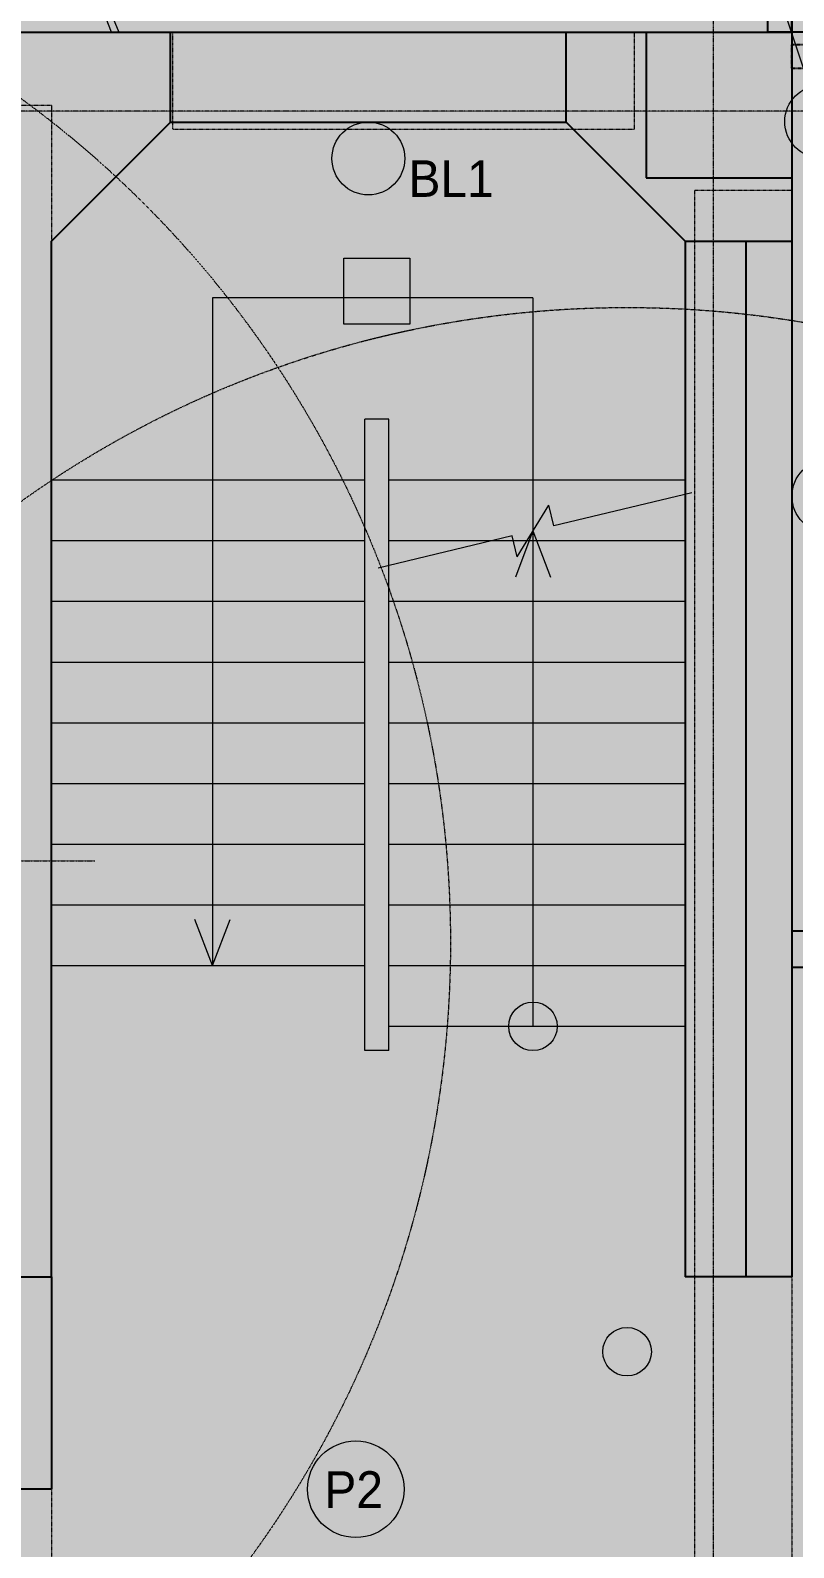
# Model space of a CAD drawing. Header units: millimetres. Extents: x -376000 to 292178, y -193032 to 188048.
# Drawn here: x -271778 to -268634, y 64933 to 71181 of the extents above; entities that cross this region are included whole.
import ezdxf

# ---------------------------------------------------------------- set-up
doc = ezdxf.new("R2010")
doc.units = ezdxf.units.MM
for name, pattern in [('VW-01 短破線', [2.116125, 1.058062, -1.058062]), ('ラインタイプ-1', [2.116531, 1.058062, -1.058469]), ('ラインタイプ-28', [1.058161, 0.705383, -0.352778]), ('ラインタイプ-6', [5.291531, 3.175, -1.058062, 0.352704, -0.705764])]:
    doc.linetypes.add(name, pattern=pattern)
for name, color, linetype, lineweight in [('00_一般', 7, 'Continuous', 5), ('07_文字・記号', 7, 'Continuous', 9), ('_塗（エリア） (2D)', 7, 'Continuous', 5), ('_塗（壁） (2D)', 7, 'Continuous', 5), ('_天井プロット (2D)', 7, 'Continuous', 5), ('_平面図(既存部) (2D)', 7, 'Continuous', 5), ('_平面図（新設） (2D)', 7, 'Continuous', 5), ('_梁 (2D)', 7, 'Continuous', 5), ('_解体部 (2D)', 7, 'Continuous', 5)]:
    doc.layers.add(name, color=color, linetype=linetype, lineweight=lineweight)
for name, color, linetype, lineweight, true_color in [('02_0.25', 1, 'Continuous', 25, 0xff0000), ('03_0.15', 7, 'Continuous', 15, 0x990099), ('04_0.10', 7, 'Continuous', 9, 0x0099ff), ('05_0.05点線', 9, 'ラインタイプ-28', 5, 0x808080), ('06一点鎖線', 7, 'ラインタイプ-6', 9, 0x9999ff), ('08_ハッチ・色', 7, 'Continuous', 5, 0x888888)]:
    doc.layers.add(name, color=color, linetype=linetype, lineweight=lineweight, true_color=true_color)
doc.styles.add('Yu Gothic UI (bold)', font='Yu Gothic UI.ttf')
doc.styles.add('ＭＳ Ｐゴシック', font='MS PGothic.ttf')

# ---------------------------------------------------------------- blocks, each defined once
blk = doc.blocks.new('塗（エリア） (2D)')
at = {"layer": '08_ハッチ・色', "linetype": 'Continuous', "lineweight": 0}
for points in [[(-296795.8, 71098.6), (-268765.8, 71048.6), (-268765.8, 70848.6), (-260352.6, 70848.6), (-260354.2, 72432), (-282455, 72432.1), (-290384, 72465), (-296795.8, 72965.6)], [(-268640.8, 70848.6), (-261345.8, 70848.6), (-261360.8, 62848.6), (-268715.8, 62848.6), (-268715.8, 64098.6), (-266815.8, 64098.6), (-266815.8, 67398.6), (-268640.8, 67398.6)]]:
    blk.add_hatch(color=253, dxfattribs=at).paths.add_polyline_path(points)
at = {"layer": '08_ハッチ・色', "linetype": 'Continuous', "lineweight": 0, "true_color": 0xffa264, "transparency": 33554636}
blk.add_hatch(color=21, dxfattribs=at).paths.add_polyline_path([(-282765.8, 71098.6), (-271765.8, 71098.6), (-271776.8, 67761.5), (-274079.8, 67761.5), (-274068.8, 63583.6), (-282765.8, 63583.6)])
at = {"layer": '08_ハッチ・色', "linetype": 'Continuous', "lineweight": 0, "true_color": 0xd9d2ae, "transparency": 33554559}
blk.add_hatch(color=9, dxfattribs=at).paths.add_polyline_path([(-266890.8, 64098.6), (-268765.8, 64098.6), (-268765.8, 63583.6), (-273670.3, 63584.4), (-273670.3, 65234.2), (-271765.8, 65233.3), (-271765.8, 66143.6), (-268735.8, 66143.6), (-268735.8, 67398.6), (-266815.8, 67398.6), (-266815.8, 64098.6)])
at = {"layer": '04_0.10'}
for p, q in [((-269707.7, 70080), (-271027.7, 70080)), ((-271027.7, 70080), (-271027.7, 67330)), ((-269707.7, 70080), (-269707.7, 69080)), ((-269053.4, 69277.1), (-269621.7, 69140.6)), ((-269793.6, 69099.4), (-270345, 68967))]:
    blk.add_line(p, q, dxfattribs=at)
at = {"layer": '08_ハッチ・色', "color": 254, "linetype": 'Continuous', "transparency": 33554687}
blk.add_solid([(-271765.8, 66143.6), (-268735.8, 66143.6), (-271765.8, 71098.6), (-268735.8, 71098.6)], dxfattribs=at)
blk = doc.blocks.new('塗（壁） (2D)')
at = {"layer": '02_0.25', "linetype": 'Continuous', "lineweight": 0, "true_color": 0xaaaaaa}
for points in [[(-269290.8, 70523.6), (-268640.8, 70523.6), (-268640.8, 70313.6), (-269080.8, 70313.6)], [(-268830.8, 70313.6), (-268640.8, 70313.6), (-268640.8, 66048.6), (-268830.8, 66048.6)], [(-268830.8, 70313.6), (-268640.8, 70313.6), (-268640.8, 66048.6), (-268830.8, 66048.6)], [(-268565.8, 67473.6), (-268565.8, 67323.6), (-268640.8, 67323.6), (-268640.8, 67473.6)]]:
    blk.add_hatch(color=253, dxfattribs=at).paths.add_polyline_path(points)
at = {"layer": '08_ハッチ・色', "linetype": 'Continuous', "lineweight": 0, "true_color": 0xaaaaaa}
blk.add_hatch(color=253, dxfattribs=at).paths.add_polyline_path([(-273045.8, 70973.6), (-273045.7, 71173.6), (-271200.8, 71173.6), (-271200.8, 70803.6), (-271690.8, 70313.6), (-271690.8, 66048.6), (-271840.8, 66048.6), (-271840.8, 70973.6)])
at = {"layer": '08_ハッチ・色', "color": 253, "linetype": 'Continuous', "true_color": 0xaaaaaa}
for points in [[(-271200.8, 70803.6), (-269570.8, 70803.6), (-271200.8, 71173.6), (-269570.8, 71173.6)], [(-269570.8, 71173.6), (-269290.8, 71173.6), (-269570.8, 70803.6), (-269290.8, 70523.6)], [(-269290.8, 70523.6), (-268640.8, 70523.6), (-269290.8, 71173.6), (-268640.8, 71173.6)]]:
    blk.add_solid(points, dxfattribs=at)
at = {"layer": '08_ハッチ・色', "color": 160}
blk.add_solid([(-271690.8, 66048.6), (-271840.8, 66048.6), (-271690.8, 65174), (-271840.8, 65174)], dxfattribs=at)
blk = doc.blocks.new('平面図(既存部) (2D)')
at = {"layer": '02_0.25'}
for p, q in [((-273045.756, 71173.559), (-268640.756, 71173.559)), ((-273019.568, 71173.559), (-268640.756, 71173.559)), ((-271200.756, 70803.559), (-271200.756, 71173.559)), ((-269570.756, 70803.559), (-269570.756, 71173.559)), ((-269240.756, 71173.559), (-269240.756, 70573.559)), ((-268640.756, 71173.559), (-268640.756, 66048.559)), ((-268640.756, 71173.559), (-268640.756, 66048.559)), ((-271690.756, 70313.559), (-271200.756, 70803.559)), ((-271690.756, 70313.559), (-271200.756, 70803.559)), ((-271200.756, 70803.559), (-269570.756, 70803.559)), ((-269080.756, 70313.559), (-269570.756, 70803.559)), ((-269240.756, 70573.559), (-268640.756, 70573.559)), ((-271690.756, 66048.559), (-271690.756, 70313.559)), ((-269080.756, 70313.559), (-269080.756, 66048.559)), ((-269080.756, 70313.559), (-268640.756, 70313.559)), ((-268830.756, 70313.559), (-268830.756, 66048.559)), ((-268640.756, 67473.559), (-268565.756, 67473.559)), ((-268640.756, 67323.559), (-268565.756, 67323.559)), ((-271840.756, 66048.559), (-271690.756, 66048.559)), ((-271840.756, 66048.559), (-271690.756, 66048.559)), ((-268640.756, 66048.559), (-269080.756, 66048.559)), ((-268640.756, 66048.559), (-269080.756, 66048.559))]:
    blk.add_line(p, q, dxfattribs=at)
at = {"layer": '03_0.15', "color": 7, "flags": 128}
blk.add_lwpolyline([(-272080.162, 71173.559), (-271745, 71975), (-271413.595, 71173.559), (-271443.595, 71173.559), (-271745, 71945), (-272046.405, 71173.559)], close=True, dxfattribs=at)
at = {"layer": '04_0.10'}
for p, q in [((-269707.679, 70080), (-271027.679, 70080)), ((-271027.679, 70080), (-271027.679, 67330)), ((-269707.679, 70080), (-269707.679, 69080)), ((-270400.756, 66980), (-270400.756, 69580)), ((-270300.756, 69580), (-270400.756, 69580)), ((-270400.756, 66980), (-270400.756, 69580)), ((-270300.756, 69580), (-270400.756, 69580)), ((-270400.756, 66980), (-270400.756, 69580)), ((-270300.756, 69580), (-270400.756, 69580)), ((-270400.756, 66980), (-270400.756, 69580)), ((-270300.756, 69580), (-270400.756, 69580)), ((-270300.756, 66980), (-270300.756, 69580)), ((-270300.756, 66980), (-270300.756, 69580)), ((-270300.756, 66980), (-270300.756, 69580)), ((-270300.756, 66980), (-270300.756, 69580)), ((-271690.756, 69330), (-270400.756, 69330)), ((-271690.756, 69330), (-270400.756, 69330)), ((-270300.756, 69330), (-269080.756, 69330)), ((-270300.756, 69330), (-269080.756, 69330)), ((-269053.432, 69277.07), (-269621.733, 69140.634)), ((-269772.991, 69013.42), (-269642.366, 69226.58)), ((-269772.991, 69013.42), (-269642.366, 69226.58)), ((-269621.733, 69140.634), (-269642.366, 69226.58)), ((-269621.733, 69140.634), (-269642.366, 69226.58)), ((-269707.679, 69120), (-269780.207, 68929.525)), ((-269707.679, 69120), (-269780.207, 68929.525)), ((-269707.679, 69120), (-269707.679, 67080)), ((-269707.679, 69120), (-269635.15, 68929.525)), ((-269707.679, 69120), (-269707.679, 67080)), ((-269707.679, 69120), (-269635.15, 68929.525)), ((-271690.756, 69080), (-270400.756, 69080)), ((-271690.756, 69080), (-270400.756, 69080)), ((-269793.625, 69099.366), (-270345.002, 68966.993)), ((-270300.756, 69080), (-269080.756, 69080)), ((-270300.756, 69080), (-269080.756, 69080)), ((-269772.991, 69013.42), (-269793.625, 69099.366)), ((-269772.991, 69013.42), (-269793.625, 69099.366)), ((-271690.756, 68830), (-270400.756, 68830)), ((-271690.756, 68830), (-270400.756, 68830)), ((-270300.756, 68830), (-269080.756, 68830)), ((-270300.756, 68830), (-269080.756, 68830)), ((-271690.756, 68580), (-270400.756, 68580)), ((-271690.756, 68580), (-270400.756, 68580)), ((-270300.756, 68580), (-269080.756, 68580)), ((-270300.756, 68580), (-269080.756, 68580)), ((-271690.756, 68330), (-270400.756, 68330)), ((-271690.756, 68330), (-270400.756, 68330)), ((-270300.756, 68330), (-269080.756, 68330)), ((-270300.756, 68330), (-269080.756, 68330)), ((-271690.756, 68080), (-270400.756, 68080)), ((-271690.756, 68080), (-270400.756, 68080)), ((-270300.756, 68080), (-269080.756, 68080)), ((-270300.756, 68080), (-269080.756, 68080)), ((-271690.756, 67830), (-270400.756, 67830)), ((-271690.756, 67830), (-270400.756, 67830)), ((-270300.756, 67830), (-269080.756, 67830)), ((-270300.756, 67830), (-269080.756, 67830)), ((-271690.756, 67580), (-270400.756, 67580)), ((-271690.756, 67580), (-270400.756, 67580)), ((-270300.756, 67580), (-269080.756, 67580)), ((-270300.756, 67580), (-269080.756, 67580)), ((-271027.679, 67330), (-271100.207, 67520.475)), ((-271027.679, 67330), (-271100.207, 67520.475)), ((-271027.679, 67330), (-270955.15, 67520.475)), ((-271027.679, 67330), (-270955.15, 67520.475)), ((-271690.756, 67330), (-270400.756, 67330)), ((-271690.756, 67330), (-270400.756, 67330)), ((-270300.756, 67330), (-269080.756, 67330)), ((-270300.756, 67330), (-269080.756, 67330)), ((-270300.756, 67080), (-269080.756, 67080)), ((-270300.756, 67080), (-269080.756, 67080)), ((-270300.756, 66980), (-270400.756, 66980)), ((-270300.756, 66980), (-270400.756, 66980)), ((-270300.756, 66980), (-270400.756, 66980)), ((-270300.756, 66980), (-270400.756, 66980))]:
    blk.add_line(p, q, dxfattribs=at)
blk.add_circle((-269707.679, 67080), 100, dxfattribs=at)
at = {"layer": '06一点鎖線'}
for p, q in [((-268965.756, 72935.684), (-268965.756, 54935.684)), ((-268965.756, 72935.684), (-268965.756, 54935.684)), ((-259082.078, 70848.559), (-303576.26, 70848.559)), ((-259082.078, 70848.559), (-303576.26, 70848.559))]:
    blk.add_line(p, q, dxfattribs=at)
blk = doc.blocks.new('解体部 (2D)')
at = {"layer": '02_0.25', "flags": 128}
for points in [[(-268740.756, 71273.559), (-268640.756, 71273.559), (-268640.756, 71173.559), (-268740.756, 71173.559)], [(-268640.756, 71273.559), (-266640.756, 71273.559), (-266640.756, 71173.559), (-268640.756, 71173.559)]]:
    blk.add_lwpolyline(points, close=True, dxfattribs=at)
at = {"layer": '02_0.25', "linetype": 'ラインタイプ-1', "flags": 128}
blk.add_lwpolyline([(-268640.756, 71123.559), (-266640.756, 71123.559), (-266640.756, 71023.559), (-268640.756, 71023.559)], close=True, dxfattribs=at)
blk = doc.blocks.new('グループ-115')
at = {"layer": '04_0.10'}
for p, q in [((-608.7, 691.5), (-608.7, 291.5)), ((-483.7, 641.9), (-483.7, 341.9))]:
    blk.add_line(p, q, dxfattribs=at)
at = {"layer": '04_0.10', "flags": 128}
blk.add_lwpolyline([(-542.2, 341.9), (-413.7, 341.9), (-413.7, 641.9), (-542.2, 641.9)], close=True, dxfattribs=at)
blk = doc.blocks.new('グループ-116')
at = {"layer": '04_0.10'}
for p, q in [((-283.7, 489.5), (-283.7, -274.5)), ((-139.7, -1277.5), (972.3, 423.5)), ((-139.7, 423.5), (972.3, -1277.5)), ((416.3, -979.5), (416.3, 433.5)), ((-373.7, 263.4), (-193.7, -48.4)), ((-240.4, 132.5), (-327, 82.5)), ((1048.3, 7.5), (1048.3, -282.5)), ((1088.3, -37.5), (1008.3, -37.5)), ((1088.3, -237.5), (1008.3, -237.5)), ((-47.2, -291), (-47.2, -544)), ((879.8, -291), (879.8, -544)), ((-257.2, -417.5), (1089.8, -417.5)), ((-258.7, -637.5), (1091.3, -637.5)), ((531.3, -1408.5), (531.3, -979.5)), ((-483.7, -1317.5), (-342.7, -1317.5)), ((1001.3, -1317.5), (1181.3, -1317.5))]:
    blk.add_line(p, q, dxfattribs=at)
at = {"layer": '04_0.10', "flags": 128}
for points in [[(-279.7, 452), (-279.7, 485.3), (-220.2, 488.5), (-220.2, 496.4), (-347.2, 496.4), (-347.2, 488.5), (-287.7, 485.3), (-287.7, 452), (-291.6, 452), (-291.6, 407.5), (-275.7, 407.5), (-275.7, 452)], [(-373.7, 382.5), (-373.7, -167.5), (-193.7, -167.5), (-193.7, 382.5)], [(-318.7, -1277.5), (-318.7, -1181.5), (-139.7, -1181.5), (-139.7, 423.5), (972.3, 423.5), (972.3, -1181.5), (1022.3, -1181.5), (1022.3, -1277.5)], [(-389.6, 231.1), (-229.6, -46.1), (-177.7, -16.1), (-337.7, 261.1)], [(-287.7, -237), (-287.7, -270.3), (-347.2, -273.5), (-347.2, -281.4), (-220.2, -281.4), (-220.2, -273.5), (-279.7, -270.3), (-279.7, -237), (-275.7, -237), (-275.7, -192.5), (-291.6, -192.5), (-291.6, -237)], [(-207.2, -391), (-207.2, -444), (112.8, -444), (112.8, -391)], [(719.8, -391), (719.8, -444), (1039.8, -444), (1039.8, -391)], [(-203.2, -633.5), (-236.5, -633.5), (-239.7, -574), (-247.6, -574), (-247.6, -701), (-239.7, -701), (-236.5, -641.5), (-203.2, -641.5), (-203.2, -645.4), (-158.7, -645.4), (-158.7, -629.6), (-203.2, -629.6)], [(1035.8, -641.5), (1069.1, -641.5), (1072.3, -701), (1080.2, -701), (1080.2, -574), (1072.3, -574), (1069.1, -633.5), (1035.8, -633.5), (1035.8, -629.6), (991.3, -629.6), (991.3, -645.4), (1035.8, -645.4)], [(111.3, -1191.5), (111.3, -1221.5), (551.3, -1221.5), (551.3, -1191.5)], [(511.3, -1231.5), (511.3, -1261.5), (951.3, -1261.5), (951.3, -1231.5)], [(111.3, -1357.5), (111.3, -1387.5), (551.3, -1387.5), (551.3, -1357.5)], [(511.3, -1317.5), (511.3, -1347.5), (951.3, -1347.5), (951.3, -1317.5)]]:
    blk.add_lwpolyline(points, close=True, dxfattribs=at)
for points in [[(-108.7, -1126.5), (-108.7, 393.5), (941.3, 393.5), (941.3, -1126.5)], [(-373.7, 312.5), (-388.7, 312.5), (-388.7, -97.5), (-373.7, -97.5)], [(-193.7, 312.5), (-178.7, 312.5), (-178.7, -97.5), (-193.7, -97.5)], [(-108.7, -1126.5), (131.3, -1126.5), (131.3, -1126.5), (131.3, -1181.5), (101.3, -1181.5)], [(941.3, -1126.5), (931.3, -1126.5), (931.3, -1217.5), (971.3, -1217.5), (971.3, -1277.5)], [(1001.3, -1337.5), (1001.3, -1307.5), (-342.7, -1307.5), (-342.7, -1398.5), (931.3, -1398.5), (931.3, -1357.5), (971.3, -1357.5), (971.3, -1307.5)]]:
    blk.add_lwpolyline(points, dxfattribs=at)
at = {"layer": '04_0.10'}
for centre in [(1048.3, -37.5), (1048.3, -237.5)]:
    blk.add_circle(centre, 15, dxfattribs=at)
blk = doc.blocks.new('グループ-117')
at = {"layer": '00_一般'}
blk.add_line((935, -1544.5), (931.3, -1523.6), dxfattribs=at)
at = {"layer": '04_0.10'}
for p, q in [((-438.7, -18.5), (-128.7, -18.5)), ((-608.7, -158.5), (-608.7, -838.5)), ((-483.7, -209.1), (-483.7, -789.1)), ((1181.3, -508.1), (1181.3, -768.1)), ((-608.7, -1428.1), (-483.7, -1428.1))]:
    blk.add_line(p, q, dxfattribs=at)
at = {"layer": '04_0.10', "flags": 128}
for points in [[(-542.2, -208.1), (-542.2, -788.1), (-413.7, -788.1), (-413.7, -208.1)], [(1111.3, -508.1), (1111.3, -768.1), (1224.8, -768.1), (1224.8, -508.1)]]:
    blk.add_lwpolyline(points, close=True, dxfattribs=at)
at = {"layer": '04_0.10'}
for name in ['グループ-115', 'グループ-116']:
    blk.add_blockref(name, (0, 0), dxfattribs=at)
blk = doc.blocks.new('シンボル-9 (2D)')
at = {"layer": '02_0.25'}
for p, q in [((1490, 1100), (-804.5, 1100)), ((-804.5, 1100), (-804.5, -1544.5)), ((1490, 1080), (-783.5, 1080)), ((-783.5, 1080), (-783.5, -1524.5)), ((1490, 1059), (-762.5, 1059)), ((-762.5, 1059), (-762.5, -1503.5)), ((1490, 994), (-697.5, 994)), ((-697.5, 994), (-697.5, -1441)), ((1490, 981.5), (-685, 981.5)), ((-685, 981.5), (-685, -1428.5)), ((-685, -1428.5), (55.8, -1428.5)), ((27.3, -1398.5), (111.3, -1398.5)), ((27.3, -1398.5), (27.3, -1431.3)), ((83.8, -1554.5), (111.3, -1398.5)), ((959, -1554.5), (931.3, -1397.6)), ((1015.6, -1398.5), (931.5, -1398.5)), ((1015.6, -1398.5), (1015.6, -1431.3)), ((1490, -1428.5), (1015.6, -1428.5)), ((-697.5, -1441), (55.8, -1441)), ((1490, -1441), (1015.6, -1441)), ((-804.5, -1544.5), (55.8, -1544.5)), ((-783.5, -1524.5), (55.8, -1524.5)), ((-762.5, -1503.5), (55.8, -1503.5)), ((55.8, -1509.6), (55.8, -1554.5)), ((55.8, -1554.5), (83.8, -1554.5)), ((987.1, -1554.5), (959, -1554.5)), ((987.1, -1509.6), (987.1, -1554.5)), ((1490, -1545.5), (987.1, -1545.5)), ((1490, -1503.5), (1015.6, -1503.5)), ((1490, -1524.5), (1015.6, -1524.5))]:
    blk.add_line(p, q, dxfattribs=at)
at = {"layer": '03_0.15', "flags": 128}
for points in [[(-707.5, 1018), (-697.5, 1018), (-697.5, 973), (-762.5, 973), (-762.5, 1018), (-752.5, 1018)], [(-391, 1004), (-391, 994), (-436, 994), (-436, 1059), (-391, 1059), (-391, 1049)], [(-91, 1004), (-91, 994), (-136, 994), (-136, 1059), (-91, 1059), (-91, 1049)], [(209, 1004), (209, 994), (164, 994), (164, 1059), (209, 1059), (209, 1049)], [(509, 1004), (509, 994), (464, 994), (464, 1059), (509, 1059), (509, 1049)], [(809, 1004), (809, 994), (764, 994), (764, 1059), (809, 1059), (809, 1049)], [(1109, 1004), (1109, 994), (1064, 994), (1064, 1059), (1109, 1059), (1109, 1049)], [(1402, 1004), (1402, 994), (1357, 994), (1357, 1059), (1402, 1059), (1402, 1049)], [(-707.5, 733), (-697.5, 733), (-697.5, 688), (-762.5, 688), (-762.5, 733), (-752.5, 733)], [(-707.5, 433), (-697.5, 433), (-697.5, 388), (-762.5, 388), (-762.5, 433), (-752.5, 433)], [(-707.5, 133), (-697.5, 133), (-697.5, 88), (-762.5, 88), (-762.5, 133), (-752.5, 133)], [(-707.5, -167), (-697.5, -167), (-697.5, -212), (-762.5, -212), (-762.5, -167), (-752.5, -167)], [(-707.5, -467), (-697.5, -467), (-697.5, -512), (-762.5, -512), (-762.5, -467), (-752.5, -467)], [(-707.5, -767), (-697.5, -767), (-697.5, -812), (-762.5, -812), (-762.5, -767), (-752.5, -767)]]:
    blk.add_lwpolyline(points, dxfattribs=at)
at = {"layer": '04_0.10', "flags": 128}
blk.add_lwpolyline([(-585, 881.5), (1190, 881.5), (1190, -1318.5), (-585, -1318.5)], close=True, dxfattribs=at)
at = {"layer": '06一点鎖線'}
blk.add_line((-1381, 1042), (1819, 1042), dxfattribs=at)
at = {"layer": '04_0.10'}
blk.add_blockref('グループ-117', (0, 0), dxfattribs=at)
blk = doc.blocks.new('平面図（新設） (2D)')
at = {"layer": '02_0.25'}
for p, q in [((-271690.756, 66048.559), (-271690.756, 65173.951)), ((-271690.756, 65173.951), (-271840.756, 65173.951))]:
    blk.add_line(p, q, dxfattribs=at)
at = {"layer": '02_0.25', "color": 7}
blk.add_blockref('シンボル-9 (2D)', (-273330.756, 66719.531), dxfattribs=at)
blk = doc.blocks.new('非常用照明-階段')
at = {"layer": '07_文字・記号', "linetype": 'Continuous', "lineweight": 0, "true_color": 0x00d136}
blk.add_hatch(color=102, dxfattribs=at).paths.add_polyline_path([(-136, 161), (136, 161), (136, -111), (-136, -111)])
at = {"layer": '07_文字・記号', "color": 92, "true_color": 0x14b500, "flags": 128}
blk.add_lwpolyline([(-136, 161), (136, 161), (136, -111), (-136, -111)], close=True, dxfattribs=at)
blk = doc.blocks.new('グループ-1195')
at = {"layer": '07_文字・記号', "color": 160, "true_color": 0x003dff, "flags": 128}
blk.add_lwpolyline([(-268670.2, 71255.5), (-268370.2, 71255.5), (-268520.2, 70805.5)], close=True, dxfattribs=at)
at = {"layer": '07_文字・記号', "color": 160, "true_color": 0x003dff}
blk.add_circle((-268520.2, 70805.5), 150, dxfattribs=at)
at = {"layer": '07_文字・記号', "color": 160, "true_color": 0x003dff, "insert": (-268436.9, 70665.9), "char_height": 150.76, "attachment_point": 1, "line_spacing_factor": 1.031872, "style": 'Yu Gothic UI (bold)'}
blk.add_mtext('SK', dxfattribs=at)
blk = doc.blocks.new('シンボル-7')
at = {"layer": '07_文字・記号', "color": 160, "true_color": 0x0036e9}
blk.add_circle((0, 0), 199, dxfattribs=at)
blk.add_circle((0, 0), 199, dxfattribs=at)
blk.add_circle((0, 0), 199, dxfattribs=at)
blk.add_circle((0, 0), 199, dxfattribs=at)
at = {"layer": '07_文字・記号', "color": 160, "true_color": 0x0036e9, "insert": (-129.5, 74.2), "char_height": 150.76, "attachment_point": 1, "line_spacing_factor": 1.006498, "style": 'ＭＳ Ｐゴシック'}
blk.add_mtext('P2', dxfattribs=at)
blk.add_mtext('P2', dxfattribs=at)
blk = doc.blocks.new('非常用照明')
at = {"layer": '07_文字・記号', "linetype": 'Continuous', "lineweight": 0, "true_color": 0x00d136}
h = blk.add_hatch(color=102, dxfattribs=at)
edge = h.paths.add_edge_path()
edge.add_arc((0, 0), 100, 0, 360)
at = {"layer": '07_文字・記号', "color": 92, "true_color": 0x14b500}
blk.add_circle((0, 0), 100, dxfattribs=at)
blk = doc.blocks.new('天井プロット (2D)')
at = {"layer": '07_文字・記号', "color": 100, "linetype": 'VW-01 短破線', "true_color": 0x00ff3f}
for centre in [(-274347.5, 67424), (-269320, 65740)]:
    blk.add_circle(centre, 4300, dxfattribs=at)
at = {"layer": '07_文字・記号', "color": 160, "true_color": 0x0036e9}
for centre in [(-270385.8, 70653.6), (-268490.8, 69262.8)]:
    blk.add_circle(centre, 150, dxfattribs=at)
at = {"layer": '07_文字・記号'}
blk.add_blockref('グループ-1195', (0, 0), dxfattribs=at)
at = {"layer": '07_文字・記号', "color": 7}
for name, p in [('非常用照明-階段', (-270350.8, 70082.3)), ('非常用照明', (-269320, 65740)), ('シンボル-7', (-270437.4, 65173.6))]:
    blk.add_blockref(name, p, dxfattribs=at)
at = {"layer": '07_文字・記号', "color": 160, "true_color": 0x0036e9, "insert": (-270220.3, 70646.2), "char_height": 150.76, "attachment_point": 1, "line_spacing_factor": 1.006498, "style": 'ＭＳ Ｐゴシック'}
blk.add_mtext('BL1', dxfattribs=at)
blk = doc.blocks.new('梁 (2D)')
at = {"layer": '05_0.05点線', "color": 7, "linetype": 'ラインタイプ-1', "flags": 128}
for points in [[(-269290.756, 71173.559), (-269290.756, 70773.559), (-271190.756, 70773.559), (-271190.756, 71173.559)], [(-271990.756, 70873.559), (-271690.756, 70873.559), (-271690.756, 64063.559), (-271990.756, 64063.559)], [(-268640.756, 64173.559), (-269040.756, 64173.559), (-269040.756, 70523.559), (-268640.756, 70523.559)]]:
    blk.add_lwpolyline(points, close=True, dxfattribs=at)

msp = doc.modelspace()

# ---------------------------------------------------------------- block references
at = {"layer": '_塗（エリア） (2D)'}
msp.add_blockref('塗（エリア） (2D)', (0, 0), dxfattribs=at)
at = {"layer": '_塗（壁） (2D)'}
msp.add_blockref('塗（壁） (2D)', (0, 0), dxfattribs=at)

# ---------------------------------------------------------------- next in the draw order: block references
at = {"layer": '_平面図(既存部) (2D)'}
msp.add_blockref('平面図(既存部) (2D)', (0, 0), dxfattribs=at)

# ---------------------------------------------------------------- next in the draw order: block references
at = {"layer": '_解体部 (2D)'}
msp.add_blockref('解体部 (2D)', (0, 0), dxfattribs=at)

# ---------------------------------------------------------------- next in the draw order: block references
at = {"layer": '_平面図（新設） (2D)'}
msp.add_blockref('平面図（新設） (2D)', (0, 0), dxfattribs=at)

# ---------------------------------------------------------------- next in the draw order: block references
at = {"layer": '_天井プロット (2D)'}
msp.add_blockref('天井プロット (2D)', (0, 0), dxfattribs=at)

# ---------------------------------------------------------------- next in the draw order: block references
at = {"layer": '_梁 (2D)'}
msp.add_blockref('梁 (2D)', (0, 0), dxfattribs=at)

doc.saveas('drawing.dxf')
